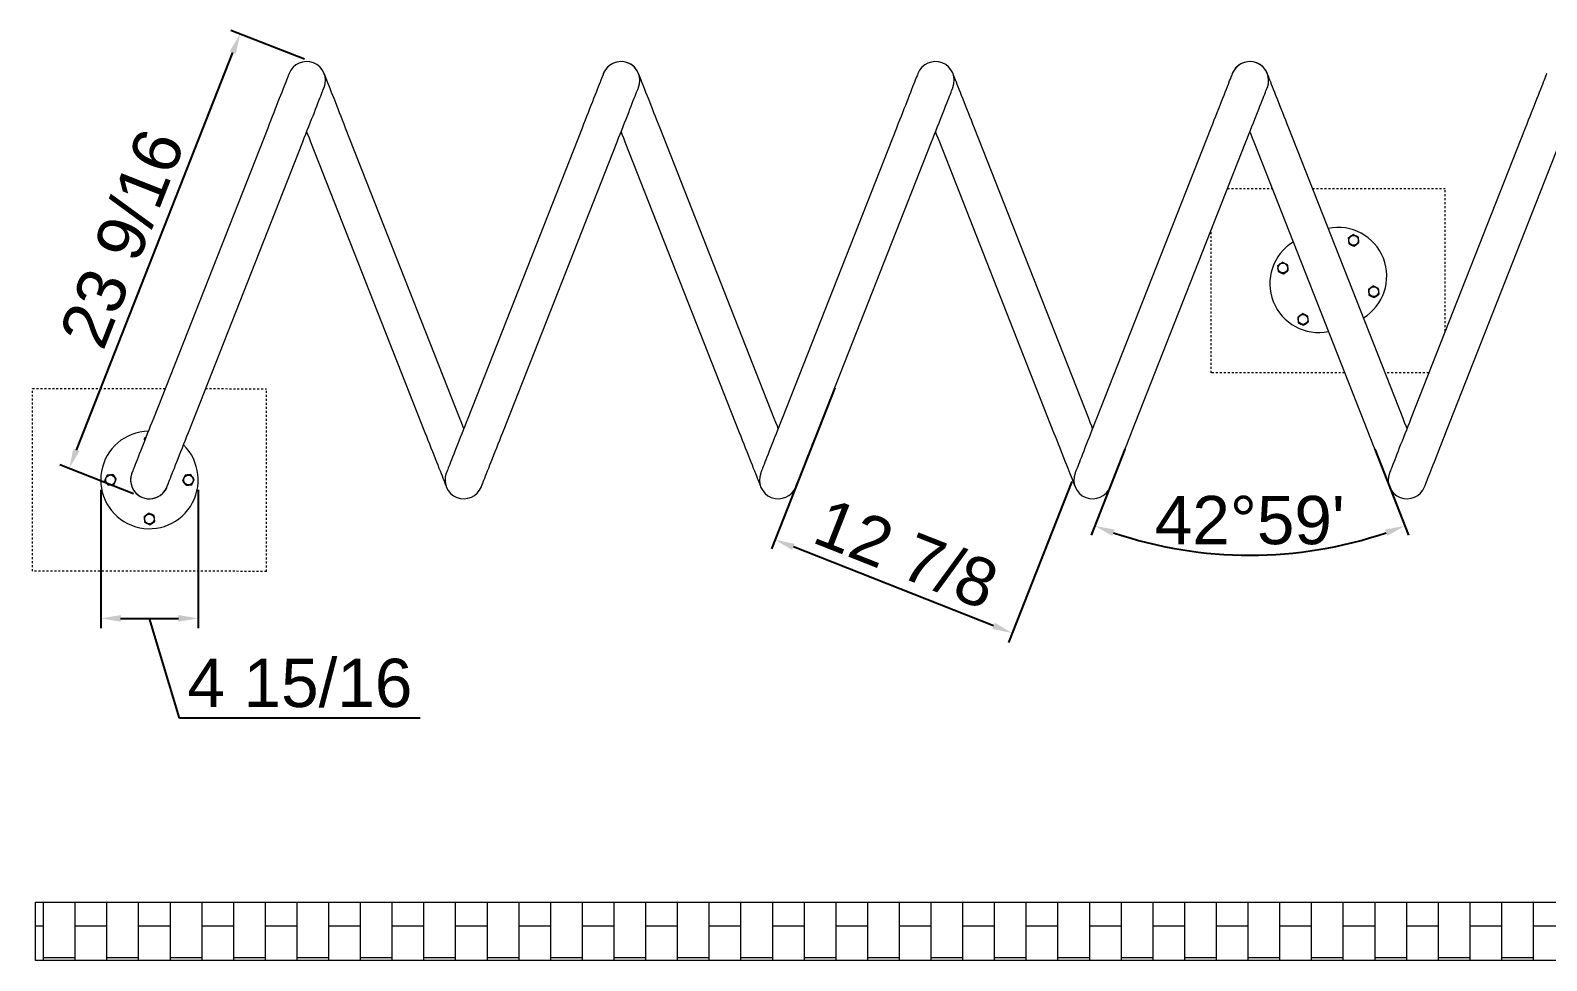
# Model space of a CAD drawing. Header units: inches. Extents: x -9 to 272, y 1 to 196.
# Drawn here: x 4.5 to 81.1, y 60.6 to 107.5 of the extents above; entities that cross this region are included whole.
import ezdxf

# ---------------------------------------------------------------- set-up
doc = ezdxf.new("R2010")
doc.units = ezdxf.units.IN
doc.linetypes.add('HIDDEN', pattern=[1.905, 1.27, -0.635])
for name, color, linetype, lineweight in [('ZANO_R', 7, 'Continuous', 0), ('ZANO_R_przerywana', 250, 'HIDDEN', 0), ('ZANO_W', 1, 'Continuous', 0)]:
    doc.layers.add(name, color=color, linetype=linetype, lineweight=lineweight)
doc.styles.get("Standard").update_dxf_attribs({"font": 'arial.ttf'})
doc.dimstyles.new('amerykanie', dxfattribs={"dimtxt": 50, "dimasz": 50, "dimexe": 0.5, "dimexo": 0.5, "dimgap": 1, "dimtad": 1, "dimdec": 0, "dimzin": 0, "dimlunit": 5, "dimtxsty": 'Standard', "dimcen": 0.09, "dimclrd": 1, "dimclre": 1, "dimclrt": 1, "dimazin": 0, "dimtfac": 1, "dimtdec": 0, "dimtmove": 0, "dimatfit": 3, "dimfxl": 1, "dimtzin": 0, "dimarcsym": 1})

# ---------------------------------------------------------------- blocks, each defined once
blk = doc.blocks.new('*D391')
at = {"layer": 'ZANO_W', "color": 1, "lineweight": -2}
for p, q in [((18.35, 106.083), (14.644, 107.542)), ((6.844, 86.37), (14.742, 106.428)), ((9.719, 84.163), (6.012, 85.623))]:
    blk.add_line(p, q, dxfattribs=at)
at = {"layer": 'ZANO_W', "color": 1}
for points in [[(14.898, 106.367), (14.587, 106.489), (15.109, 107.359)], [(6.689, 86.431), (6.999, 86.309), (6.478, 85.44)]]:
    blk.add_solid(points, dxfattribs=at)
at = {"layer": 'ZANO_W', "color": 1, "insert": (9.155, 97.044), "char_height": 2.4375, "attachment_point": 5, "rotation": 68.50706}
blk.add_mtext('23 9/16', dxfattribs=at)
blk = doc.blocks.new('*D394')
at = {"layer": 'ZANO_W', "color": 1, "lineweight": -2}
for p, q in [((45.12, 89.506), (41.922, 81.385)), ((57.089, 84.793), (53.891, 76.672)), ((53.144, 77.504), (43.036, 81.484))]:
    blk.add_line(p, q, dxfattribs=at)
at = {"layer": 'ZANO_W', "color": 1}
for points in [[(43.097, 81.639), (42.975, 81.329), (42.105, 81.851)], [(53.083, 77.349), (53.205, 77.659), (54.074, 77.138)]]:
    blk.add_solid(points, dxfattribs=at)
at = {"layer": 'ZANO_W', "color": 1, "insert": (48.735, 81.132), "char_height": 2.4375, "attachment_point": 5, "rotation": 338.50706}
blk.add_mtext('12 7/8', dxfattribs=at)
blk = doc.blocks.new('*D395')
at = {"layer": 'ZANO_W', "color": 1, "lineweight": -2}
for p, q in [((59.768, 86.408), (58.065, 82.082)), ((72.378, 86.408), (74.081, 82.082))]:
    blk.add_line(p, q, dxfattribs=at)
blk.add_arc((66.073, 102.419), 21.357, 251.18963, 288.80918, dxfattribs=at)
at = {"layer": 'ZANO_W', "color": 1}
for points in [[(59.244, 82.359), (59.129, 82.046), (58.248, 82.547)], [(73.017, 82.046), (72.902, 82.359), (73.898, 82.547)]]:
    blk.add_solid(points, dxfattribs=at)
at = {"layer": 'ZANO_W', "color": 1, "insert": (66.073, 82.823), "char_height": 2.4375, "attachment_point": 5, "rotation": 359.9994}
blk.add_mtext("42%%d59'", dxfattribs=at)
blk = doc.blocks.new('*D403')
at = {"layer": 'ZANO_W', "color": 1, "lineweight": -2}
for p, q in [((8.072, 84.365), (8.072, 77.38)), ((12.993, 84.365), (12.993, 77.38)), ((9.072, 77.88), (11.993, 77.88)), ((12.042, 72.849), (10.533, 77.88)), ((24.204, 72.849), (12.042, 72.849))]:
    blk.add_line(p, q, dxfattribs=at)
at = {"layer": 'ZANO_W', "color": 1}
for points in [[(9.072, 78.047), (9.072, 77.713), (8.072, 77.88)], [(11.993, 77.713), (11.993, 78.047), (12.993, 77.88)]]:
    blk.add_solid(points, dxfattribs=at)
at = {"layer": 'ZANO_W', "color": 1, "insert": (18.123, 74.609), "char_height": 2.4375, "attachment_point": 5}
blk.add_mtext('4 15/16', dxfattribs=at)

msp = doc.modelspace()

# ---------------------------------------------------------------- hatches: boundary and pattern name
at = {"layer": 'ZANO_R', "ltscale": 10, "transparency": 33554559}
h = msp.add_hatch(dxfattribs=at)
h.set_pattern_fill('AR-B816', scale=0.007875, angle=90)
h.set_pattern_definition([(90, (19.5861, -384.0883), (-1.6001523, -3e-16), []), (180, (19.5861, -384.0883), (-1.6001523, -1.6001523), [1.600152, -1.600152])])
h.paths.add_polyline_path([(4.78318, 60.61521), (136.92368, 60.61521), (136.92368, 63.56824), (4.78318, 63.56824)])

# ---------------------------------------------------------------- linework, layer by layer
at = {"layer": 'ZANO_R'}
for p, q in [((16.50025, 102.61528), (10.72981, 87.96088)), ((26.20412, 87.96088), (20.43368, 102.61528)), ((32.36895, 102.61528), (26.59851, 87.96088)), ((42.07282, 87.96088), (36.30238, 102.61528)), ((48.23765, 102.61528), (42.46721, 87.96088)), ((57.94152, 87.96088), (52.17108, 102.61528)), ((64.10635, 102.61528), (58.33591, 87.96088)), ((73.81022, 87.96088), (68.03978, 102.61528)), ((79.97505, 102.61528), (74.20461, 87.96088)), ((12.49933, 87.2641), (18.26977, 101.9185)), ((18.66416, 101.9185), (24.4346, 87.2641)), ((28.36803, 87.2641), (34.13847, 101.9185)), ((34.53286, 101.9185), (40.3033, 87.2641)), ((44.23673, 87.2641), (50.00717, 101.9185)), ((50.40157, 101.9185), (56.172, 87.2641)), ((60.10543, 87.2641), (65.87587, 101.9185)), ((66.27027, 101.9185), (72.0407, 87.2641)), ((75.97414, 87.2641), (81.74457, 101.9185)), ((71.06863, 96.77494), (71.20293, 96.71331)), ((71.57826, 96.82266), (71.56449, 96.96977)), ((67.50015, 95.37726), (67.63445, 95.31563)), ((68.00979, 95.42498), (67.99601, 95.5721)), ((72.08871, 94.18438), (72.223, 94.12275)), ((72.59834, 94.2321), (72.58457, 94.37922)), ((68.52023, 92.78671), (68.65453, 92.72508)), ((69.02987, 92.83443), (69.01609, 92.98155)), ((10.26607, 86.95674), (10.27984, 86.80963)), ((8.39294, 85.10787), (8.33131, 84.97358)), ((12.62457, 85.13134), (12.47745, 85.11756)), ((8.35517, 84.71876), (8.44066, 84.59824)), ((8.44066, 84.59824), (8.58778, 84.61202)), ((12.52517, 84.60793), (12.67229, 84.6217)), ((12.67229, 84.6217), (12.73392, 84.756)), ((10.28953, 82.72511), (10.42382, 82.66348)), ((10.79916, 82.77283), (10.78538, 82.91995)), ((4.78318, 63.56824), (8.26235, 63.56824)), ((4.78318, 60.61521), (4.78318, 63.56824)), ((4.78318, 63.56824), (136.92368, 63.56824)), ((136.92368, 60.61521), (4.78318, 60.61521)), ((136.92368, 60.61521), (7.79285, 60.61521))]:
    msp.add_line(p, q, dxfattribs=at)
at = {"layer": 'ZANO_R', "flags": 128}
for points in [[(17.5822, 105.36298), (17.57945, 105.35598), (17.57119, 105.33501), (17.55748, 105.30019), (17.53838, 105.25168), (17.51399, 105.18974), (17.48443, 105.11468), (17.44986, 105.02688), (17.41045, 104.92679), (17.3664, 104.81493), (17.31794, 104.69185), (17.26531, 104.5582), (17.20878, 104.41464), (17.14864, 104.26191), (17.0852, 104.1008), (17.01877, 103.93211), (16.94971, 103.75672), (16.87835, 103.5755), (16.80507, 103.38939), (16.73023, 103.19935), (16.65423, 103.00632), (16.57743, 102.8113), (16.50025, 102.61528)], [(20.43368, 102.61528), (20.35649, 102.8113), (20.2797, 103.00632), (20.20369, 103.19935), (20.12886, 103.38939), (20.05558, 103.5755), (19.98422, 103.75672), (19.91515, 103.93211), (19.84873, 104.1008), (19.78529, 104.26191), (19.72515, 104.41464), (19.66862, 104.5582), (19.61599, 104.69185), (19.56753, 104.81493), (19.52348, 104.92679), (19.48407, 105.02688), (19.4495, 105.11468), (19.41994, 105.18974), (19.39555, 105.25168), (19.37645, 105.30019), (19.36274, 105.33501), (19.35448, 105.35598), (19.35172, 105.36298)], [(33.45091, 105.36298), (33.44815, 105.35598), (33.43989, 105.33501), (33.42618, 105.30019), (33.40708, 105.25168), (33.38269, 105.18974), (33.35313, 105.11468), (33.31856, 105.02688), (33.27915, 104.92679), (33.2351, 104.81493), (33.18664, 104.69185), (33.13401, 104.5582), (33.07748, 104.41464), (33.01734, 104.26191), (32.9539, 104.1008), (32.88748, 103.93211), (32.81841, 103.75672), (32.74705, 103.5755), (32.67377, 103.38939), (32.59894, 103.19935), (32.52293, 103.00632), (32.44614, 102.8113), (32.36895, 102.61528)], [(33.45091, 105.36298), (33.45797, 105.38041), (33.50846, 105.48354)], [(36.30238, 102.61528), (36.2252, 102.8113), (36.1484, 103.00632), (36.07239, 103.19935), (35.99756, 103.38939), (35.92428, 103.5755), (35.85292, 103.75672), (35.78386, 103.93211), (35.71743, 104.1008), (35.65399, 104.26191), (35.59385, 104.41464), (35.53732, 104.5582), (35.48469, 104.69185), (35.43623, 104.81493), (35.39218, 104.92679), (35.35277, 105.02688), (35.3182, 105.11468), (35.28864, 105.18974), (35.26425, 105.25168), (35.24515, 105.30019), (35.23144, 105.33501), (35.22318, 105.35598), (35.22042, 105.36298)], [(49.31961, 105.36298), (49.31685, 105.35598), (49.30859, 105.33501), (49.29488, 105.30019), (49.27578, 105.25168), (49.25139, 105.18974), (49.22183, 105.11468), (49.18726, 105.02688), (49.14785, 104.92679), (49.1038, 104.81493), (49.05534, 104.69185), (49.00271, 104.5582), (48.94618, 104.41464), (48.88604, 104.26191), (48.8226, 104.1008), (48.75617, 103.93211), (48.68711, 103.75672), (48.61576, 103.5755), (48.54247, 103.38939), (48.46764, 103.19935), (48.39163, 103.00632), (48.31484, 102.8113), (48.23765, 102.61528)], [(52.17108, 102.61528), (52.0939, 102.8113), (52.0171, 103.00632), (51.94109, 103.19935), (51.86626, 103.38939), (51.79298, 103.5755), (51.72162, 103.75672), (51.65256, 103.93211), (51.58613, 104.1008), (51.52269, 104.26191), (51.46255, 104.41464), (51.40602, 104.5582), (51.3534, 104.69185), (51.30493, 104.81493), (51.26088, 104.92679), (51.22147, 105.02688), (51.1869, 105.11468), (51.15734, 105.18974), (51.13295, 105.25168), (51.11385, 105.30019), (51.10014, 105.33501), (51.09188, 105.35598), (51.08912, 105.36298)], [(65.18831, 105.36298), (65.18555, 105.35598), (65.1773, 105.33501), (65.16358, 105.30019), (65.14448, 105.25168), (65.12009, 105.18974), (65.09053, 105.11468), (65.05596, 105.02688), (65.01655, 104.92679), (64.9725, 104.81493), (64.92404, 104.69185), (64.87141, 104.5582), (64.81488, 104.41464), (64.75475, 104.26191), (64.6913, 104.1008), (64.62488, 103.93211), (64.55581, 103.75672), (64.48446, 103.5755), (64.41117, 103.38939), (64.33634, 103.19935), (64.26033, 103.00632), (64.18354, 102.8113), (64.10635, 102.61528)], [(65.18831, 105.36298), (65.19537, 105.38041), (65.24587, 105.48354)], [(68.03978, 102.61528), (67.9626, 102.8113), (67.8858, 103.00632), (67.8098, 103.19935), (67.73496, 103.38939), (67.66168, 103.5755), (67.59032, 103.75672), (67.52126, 103.93211), (67.45483, 104.1008), (67.39139, 104.26191), (67.33125, 104.41464), (67.27473, 104.5582), (67.2221, 104.69185), (67.17363, 104.81493), (67.12958, 104.92679), (67.09017, 105.02688), (67.0556, 105.11468), (67.02604, 105.18974), (67.00165, 105.25168), (66.98255, 105.30019), (66.96884, 105.33501), (66.96058, 105.35598), (66.95783, 105.36298)], [(81.05701, 105.36298), (81.05425, 105.35598), (81.046, 105.33501), (81.03228, 105.30019), (81.01318, 105.25168), (80.98879, 105.18974), (80.95924, 105.11468), (80.92466, 105.02688), (80.88525, 104.92679), (80.8412, 104.81493), (80.79274, 104.69185), (80.74011, 104.5582), (80.68358, 104.41464), (80.62345, 104.26191), (80.56, 104.1008), (80.49358, 103.93211), (80.42451, 103.75672), (80.35316, 103.5755), (80.27987, 103.38939), (80.20504, 103.19935), (80.12903, 103.00632), (80.05224, 102.8113), (79.97505, 102.61528)], [(18.26977, 101.9185), (18.34695, 102.11452), (18.42374, 102.30954), (18.49975, 102.50256), (18.57459, 102.69262), (18.64787, 102.87872), (18.71923, 103.05994), (18.78829, 103.23533), (18.85472, 103.40402), (18.91816, 103.56513), (18.9783, 103.71786), (19.03482, 103.86142), (19.08745, 103.99507), (19.13592, 104.11815), (19.17997, 104.23001), (19.21938, 104.3301), (19.25395, 104.41789), (19.28351, 104.49295), (19.3079, 104.5549), (19.327, 104.60341), (19.34071, 104.63823), (19.34897, 104.6592), (19.35172, 104.6662)], [(34.13847, 101.9185), (34.21565, 102.11452), (34.29245, 102.30954), (34.36845, 102.50256), (34.44329, 102.69262), (34.51657, 102.87872), (34.58793, 103.05994), (34.65699, 103.23533), (34.72342, 103.40402), (34.78686, 103.56513), (34.847, 103.71786), (34.90353, 103.86142), (34.95616, 103.99507), (35.00462, 104.11815), (35.04867, 104.23001), (35.08808, 104.3301), (35.12265, 104.41789), (35.15221, 104.49295), (35.1766, 104.5549), (35.1957, 104.60341), (35.20941, 104.63823), (35.21767, 104.6592), (35.22042, 104.6662)], [(50.00717, 101.9185), (50.08435, 102.11452), (50.16115, 102.30954), (50.23715, 102.50256), (50.31199, 102.69262), (50.38527, 102.87872), (50.45663, 103.05994), (50.5257, 103.23533), (50.59212, 103.40402), (50.65556, 103.56513), (50.7157, 103.71786), (50.77223, 103.86142), (50.82486, 103.99507), (50.87332, 104.11815), (50.91737, 104.23001), (50.95678, 104.3301), (50.99135, 104.41789), (51.02091, 104.49295), (51.0453, 104.5549), (51.0644, 104.60341), (51.07811, 104.63823), (51.08637, 104.6592), (51.08912, 104.6662)], [(65.87587, 101.9185), (65.95305, 102.11452), (66.02985, 102.30954), (66.10586, 102.50256), (66.18069, 102.69262), (66.25397, 102.87872), (66.32533, 103.05994), (66.3944, 103.23533), (66.46082, 103.40402), (66.52426, 103.56513), (66.5844, 103.71786), (66.64093, 103.86142), (66.69356, 103.99507), (66.74202, 104.11815), (66.78607, 104.23001), (66.82548, 104.3301), (66.86005, 104.41789), (66.88961, 104.49295), (66.914, 104.5549), (66.9331, 104.60341), (66.94681, 104.63823), (66.95507, 104.6592), (66.95783, 104.6662)], [(18.46696, 102.41929), (18.51018, 102.30954), (18.58698, 102.11452), (18.66416, 101.9185)], [(34.33566, 102.41929), (34.37888, 102.30954), (34.45568, 102.11452), (34.53286, 101.9185)], [(50.20437, 102.41929), (50.24759, 102.30954), (50.32438, 102.11452), (50.40157, 101.9185)], [(66.07307, 102.41929), (66.11629, 102.30954), (66.19308, 102.11452), (66.27027, 101.9185)], [(71.1616, 97.15466), (71.25386, 97.2201), (71.28212, 97.24015)], [(71.41642, 97.17852), (71.40687, 97.1829), (71.3444, 97.21157), (71.28212, 97.24015)], [(71.04108, 97.06917), (71.13058, 97.13266), (71.1616, 97.15466)], [(71.04108, 97.06917), (71.04783, 96.99709), (71.05485, 96.92205)], [(71.05485, 96.92205), (71.05584, 96.91159), (71.06863, 96.77494)], [(71.20293, 96.71331), (71.21248, 96.70893), (71.27495, 96.68026), (71.33723, 96.65168)], [(71.33723, 96.65168), (71.42672, 96.71516), (71.45775, 96.73717)], [(71.55071, 97.11689), (71.51809, 97.13186), (71.48492, 97.14709), (71.45089, 97.1627), (71.41642, 97.17852)], [(71.45775, 96.73717), (71.55, 96.80261), (71.57826, 96.82266)], [(71.56449, 96.96977), (71.56351, 96.98023), (71.5603, 97.01448), (71.5571, 97.04867), (71.55389, 97.08295), (71.55071, 97.11689)], [(67.47261, 95.6715), (67.5621, 95.73498), (67.59312, 95.75699)], [(67.59312, 95.75699), (67.68538, 95.82243), (67.71364, 95.84248)], [(67.84794, 95.78085), (67.83839, 95.78523), (67.77592, 95.8139), (67.71364, 95.84248)], [(67.98224, 95.71922), (67.94962, 95.73419), (67.91644, 95.74941), (67.88242, 95.76503), (67.84794, 95.78085)], [(67.99601, 95.5721), (67.99503, 95.58256), (67.99183, 95.61681), (67.98863, 95.651), (67.98542, 95.68527), (67.98224, 95.71922)], [(67.47261, 95.6715), (67.47935, 95.59942), (67.48638, 95.52438)], [(67.48638, 95.52438), (67.48736, 95.51392), (67.50015, 95.37726)], [(67.63445, 95.31563), (67.644, 95.31125), (67.70647, 95.28258), (67.76875, 95.25401)], [(67.76875, 95.25401), (67.85824, 95.31749), (67.88927, 95.3395)], [(67.88927, 95.3395), (67.98152, 95.40493), (68.00979, 95.42498)], [(72.06116, 94.47862), (72.15066, 94.5421), (72.18168, 94.56411)], [(72.06116, 94.47862), (72.06791, 94.40654), (72.07494, 94.3315)], [(72.07494, 94.3315), (72.07592, 94.32104), (72.08871, 94.18438)], [(72.18168, 94.56411), (72.27393, 94.62954), (72.3022, 94.64959)], [(72.4365, 94.58797), (72.42695, 94.59235), (72.36447, 94.62102), (72.3022, 94.64959)], [(72.3573, 94.06112), (72.4468, 94.12461), (72.47782, 94.14661)], [(72.57079, 94.52634), (72.53818, 94.54131), (72.505, 94.55653), (72.47097, 94.57214), (72.4365, 94.58797)], [(72.47782, 94.14661), (72.57007, 94.21205), (72.59834, 94.2321)], [(72.58457, 94.37922), (72.58359, 94.38968), (72.58038, 94.42393), (72.57718, 94.45812), (72.57397, 94.49239), (72.57079, 94.52634)], [(72.223, 94.12275), (72.23256, 94.11837), (72.29503, 94.0897), (72.3573, 94.06112)], [(68.49268, 93.08094), (68.58218, 93.14443), (68.6132, 93.16643)], [(68.49268, 93.08094), (68.49943, 93.00887), (68.50646, 92.93383)], [(68.50646, 92.93383), (68.50744, 92.92337), (68.52023, 92.78671)], [(68.6132, 93.16643), (68.70545, 93.23187), (68.73372, 93.25192)], [(68.65453, 92.72508), (68.66408, 92.7207), (68.72655, 92.69203), (68.78882, 92.66345)], [(68.86802, 93.19029), (68.85847, 93.19467), (68.796, 93.22334), (68.73372, 93.25192)], [(68.78882, 92.66345), (68.87832, 92.72693), (68.90935, 92.74894)], [(69.00231, 93.12866), (68.9697, 93.14363), (68.93652, 93.15886), (68.90249, 93.17447), (68.86802, 93.19029)], [(68.90935, 92.74894), (69.0016, 92.81438), (69.02987, 92.83443)], [(69.01609, 92.98155), (69.01511, 92.99201), (69.0119, 93.02625), (69.0087, 93.06044), (69.00549, 93.09472), (69.00231, 93.12866)], [(10.72981, 87.96088), (10.65262, 87.76486), (10.57583, 87.56984), (10.49982, 87.37681), (10.42499, 87.18676), (10.35171, 87.00066), (10.28035, 86.81944), (10.21128, 86.64405), (10.14486, 86.47536), (10.08142, 86.31424), (10.02128, 86.16152), (9.96475, 86.01796), (9.91212, 85.88431), (9.86366, 85.76123), (9.81961, 85.64937), (9.7802, 85.54928), (9.74563, 85.46148), (9.71607, 85.38642), (9.69168, 85.32448), (9.67258, 85.27597), (9.65887, 85.24115), (9.65061, 85.22018), (9.64785, 85.21318)], [(11.41737, 84.5164), (11.42013, 84.5234), (11.42839, 84.54437), (11.4421, 84.57919), (11.4612, 84.6277), (11.48559, 84.68964), (11.51515, 84.7647), (11.54972, 84.8525), (11.58913, 84.95259), (11.63318, 85.06445), (11.68164, 85.18753), (11.73427, 85.32118), (11.7908, 85.46474), (11.85094, 85.61746), (11.91438, 85.77858), (11.9808, 85.94727), (12.04987, 86.12266), (12.12122, 86.30388), (12.19451, 86.48998), (12.26934, 86.68003), (12.34535, 86.87306), (12.42214, 87.06808), (12.49933, 87.2641)], [(24.4346, 87.2641), (24.51178, 87.06808), (24.58858, 86.87306), (24.66458, 86.68003), (24.73942, 86.48998), (24.8127, 86.30388), (24.88406, 86.12266), (24.95313, 85.94727), (25.01955, 85.77858), (25.08299, 85.61746), (25.14313, 85.46474), (25.19966, 85.32118), (25.25229, 85.18753), (25.30075, 85.06445), (25.3448, 84.95259), (25.38421, 84.8525), (25.41878, 84.7647), (25.44834, 84.68964), (25.47273, 84.6277), (25.49183, 84.57919), (25.50554, 84.54437), (25.5138, 84.5234), (25.51655, 84.5164)], [(26.59851, 87.96088), (26.52133, 87.76486), (26.44453, 87.56984), (26.36853, 87.37681), (26.29369, 87.18676), (26.22041, 87.00066), (26.14905, 86.81944), (26.07999, 86.64405), (26.01356, 86.47536), (25.95012, 86.31424), (25.88998, 86.16152), (25.83345, 86.01796), (25.78082, 85.88431), (25.73236, 85.76123), (25.68831, 85.64937), (25.6489, 85.54928), (25.61433, 85.46148), (25.58477, 85.38642), (25.56038, 85.32448), (25.54128, 85.27597), (25.52757, 85.24115), (25.51931, 85.22018), (25.51655, 85.21318)], [(26.40131, 87.46008), (26.3581, 87.56984), (26.2813, 87.76486), (26.20412, 87.96088)], [(27.28607, 84.5164), (27.28883, 84.5234), (27.29709, 84.54437), (27.3108, 84.57919), (27.3299, 84.6277), (27.35429, 84.68964), (27.38385, 84.7647), (27.41842, 84.8525), (27.45783, 84.95259), (27.50188, 85.06445), (27.55034, 85.18753), (27.60297, 85.32118), (27.6595, 85.46474), (27.71964, 85.61746), (27.78308, 85.77858), (27.84951, 85.94727), (27.91857, 86.12266), (27.98993, 86.30388), (28.06321, 86.48998), (28.13804, 86.68003), (28.21405, 86.87306), (28.29085, 87.06808), (28.36803, 87.2641)], [(40.3033, 87.2641), (40.38049, 87.06808), (40.45728, 86.87306), (40.53329, 86.68003), (40.60812, 86.48998), (40.6814, 86.30388), (40.75276, 86.12266), (40.82183, 85.94727), (40.88825, 85.77858), (40.95169, 85.61746), (41.01183, 85.46474), (41.06836, 85.32118), (41.12099, 85.18753), (41.16945, 85.06445), (41.2135, 84.95259), (41.25291, 84.8525), (41.28748, 84.7647), (41.31704, 84.68964), (41.34143, 84.6277), (41.36053, 84.57919), (41.37424, 84.54437), (41.3825, 84.5234), (41.38526, 84.5164)], [(42.46721, 87.96088), (42.39003, 87.76486), (42.31323, 87.56984), (42.23723, 87.37681), (42.16239, 87.18676), (42.08911, 87.00066), (42.01775, 86.81944), (41.94869, 86.64405), (41.88226, 86.47536), (41.81882, 86.31424), (41.75868, 86.16152), (41.70215, 86.01796), (41.64953, 85.88431), (41.60106, 85.76123), (41.55701, 85.64937), (41.5176, 85.54928), (41.48303, 85.46148), (41.45347, 85.38642), (41.42908, 85.32448), (41.40998, 85.27597), (41.39627, 85.24115), (41.38801, 85.22018), (41.38526, 85.21318)], [(42.27001, 87.46008), (42.2268, 87.56984), (42.15, 87.76486), (42.07282, 87.96088)], [(43.15478, 84.5164), (43.15753, 84.5234), (43.16579, 84.54437), (43.1795, 84.57919), (43.1986, 84.6277), (43.22299, 84.68964), (43.25255, 84.7647), (43.28712, 84.8525), (43.32653, 84.95259), (43.37058, 85.06445), (43.41904, 85.18753), (43.47167, 85.32118), (43.5282, 85.46474), (43.58834, 85.61746), (43.65178, 85.77858), (43.71821, 85.94727), (43.78727, 86.12266), (43.85863, 86.30388), (43.93191, 86.48998), (44.00675, 86.68003), (44.08275, 86.87306), (44.15955, 87.06808), (44.23673, 87.2641)], [(56.172, 87.2641), (56.24919, 87.06808), (56.32598, 86.87306), (56.40199, 86.68003), (56.47682, 86.48998), (56.5501, 86.30388), (56.62146, 86.12266), (56.69053, 85.94727), (56.75695, 85.77858), (56.82039, 85.61746), (56.88053, 85.46474), (56.93706, 85.32118), (56.98969, 85.18753), (57.03815, 85.06445), (57.0822, 84.95259), (57.12161, 84.8525), (57.15618, 84.7647), (57.18574, 84.68964), (57.21013, 84.6277), (57.22923, 84.57919), (57.24294, 84.54437), (57.2512, 84.5234), (57.25396, 84.5164)], [(58.33591, 87.96088), (58.25873, 87.76486), (58.18193, 87.56984), (58.10593, 87.37681), (58.03109, 87.18676), (57.95781, 87.00066), (57.88645, 86.81944), (57.81739, 86.64405), (57.75096, 86.47536), (57.68752, 86.31424), (57.62738, 86.16152), (57.57086, 86.01796), (57.51823, 85.88431), (57.46976, 85.76123), (57.42571, 85.64937), (57.3863, 85.54928), (57.35173, 85.46148), (57.32217, 85.38642), (57.29778, 85.32448), (57.27869, 85.27597), (57.26497, 85.24115), (57.25671, 85.22018), (57.25396, 85.21318)], [(58.13871, 87.46008), (58.0955, 87.56984), (58.01871, 87.76486), (57.94152, 87.96088)], [(59.02348, 84.5164), (59.02623, 84.5234), (59.03449, 84.54437), (59.0482, 84.57919), (59.0673, 84.6277), (59.09169, 84.68964), (59.12125, 84.7647), (59.15582, 84.8525), (59.19523, 84.95259), (59.23928, 85.06445), (59.28774, 85.18753), (59.34037, 85.32118), (59.3969, 85.46474), (59.45704, 85.61746), (59.52048, 85.77858), (59.58691, 85.94727), (59.65597, 86.12266), (59.72733, 86.30388), (59.80061, 86.48998), (59.87545, 86.68003), (59.95145, 86.87306), (60.02825, 87.06808), (60.10543, 87.2641)], [(72.0407, 87.2641), (72.11789, 87.06808), (72.19468, 86.87306), (72.27069, 86.68003), (72.34553, 86.48998), (72.4188, 86.30388), (72.49016, 86.12266), (72.55923, 85.94727), (72.62565, 85.77858), (72.68909, 85.61746), (72.74923, 85.46474), (72.80576, 85.32118), (72.85839, 85.18753), (72.90685, 85.06445), (72.9509, 84.95259), (72.99031, 84.8525), (73.02488, 84.7647), (73.05444, 84.68964), (73.07883, 84.6277), (73.09793, 84.57919), (73.11165, 84.54437), (73.1199, 84.5234), (73.12266, 84.5164)], [(74.20461, 87.96088), (74.12743, 87.76486), (74.05064, 87.56984), (73.97463, 87.37681), (73.89979, 87.18676), (73.82651, 87.00066), (73.75515, 86.81944), (73.68609, 86.64405), (73.61967, 86.47536), (73.55622, 86.31424), (73.49608, 86.16152), (73.43956, 86.01796), (73.38693, 85.88431), (73.33846, 85.76123), (73.29442, 85.64937), (73.255, 85.54928), (73.22043, 85.46148), (73.19088, 85.38642), (73.16648, 85.32448), (73.14739, 85.27597), (73.13367, 85.24115), (73.12541, 85.22018), (73.12266, 85.21318)], [(74.00742, 87.46008), (73.9642, 87.56984), (73.88741, 87.76486), (73.81022, 87.96088)], [(74.89218, 84.5164), (74.89493, 84.5234), (74.90319, 84.54437), (74.9169, 84.57919), (74.936, 84.6277), (74.9604, 84.68964), (74.98995, 84.7647), (75.02452, 84.8525), (75.06393, 84.95259), (75.10799, 85.06445), (75.15644, 85.18753), (75.20907, 85.32118), (75.2656, 85.46474), (75.32574, 85.61746), (75.38918, 85.77858), (75.45561, 85.94727), (75.52467, 86.12266), (75.59603, 86.30388), (75.66931, 86.48998), (75.74415, 86.68003), (75.82016, 86.87306), (75.89695, 87.06808), (75.97414, 87.2641)], [(10.3609, 87.02402), (10.29433, 86.97679), (10.26607, 86.95674)], [(8.33131, 84.97358), (8.32693, 84.96403), (8.29826, 84.90156), (8.26968, 84.83928)], [(8.54006, 85.12165), (8.5296, 85.12067), (8.39294, 85.10787)], [(8.68717, 85.13543), (8.6151, 85.12868), (8.54006, 85.12165)], [(8.68717, 85.13543), (8.75066, 85.04593), (8.77266, 85.01491)], [(8.77266, 85.01491), (8.8381, 84.92265), (8.85815, 84.89439)], [(12.2687, 84.96949), (12.26432, 84.95994), (12.23565, 84.89747), (12.20707, 84.83519)], [(12.33033, 85.10378), (12.31536, 85.07117), (12.30014, 85.03799), (12.28452, 85.00396), (12.2687, 84.96949)], [(12.47745, 85.11756), (12.46699, 85.11658), (12.43274, 85.11337), (12.39855, 85.11017), (12.36428, 85.10696), (12.33033, 85.10378)], [(12.71006, 85.01082), (12.64462, 85.10307), (12.62457, 85.13134)], [(12.79555, 84.8903), (12.73206, 84.97979), (12.71006, 85.01082)], [(8.26968, 84.83928), (8.33316, 84.74978), (8.35517, 84.71876)], [(8.58778, 84.61202), (8.59824, 84.613), (8.63248, 84.6162), (8.66667, 84.61941), (8.70095, 84.62262), (8.73489, 84.62579)], [(8.73489, 84.62579), (8.74986, 84.65841), (8.76509, 84.69159), (8.7807, 84.72561), (8.79652, 84.76009)], [(8.79652, 84.76009), (8.80091, 84.76964), (8.82957, 84.83211), (8.85815, 84.89439)], [(12.29256, 84.71467), (12.22712, 84.80693), (12.20707, 84.83519)], [(12.37805, 84.59415), (12.31457, 84.68365), (12.29256, 84.71467)], [(12.37805, 84.59415), (12.45013, 84.6009), (12.52517, 84.60793)], [(12.73392, 84.756), (12.7383, 84.76555), (12.76697, 84.82802), (12.79555, 84.8903)], [(10.26198, 83.01935), (10.35147, 83.08283), (10.3825, 83.10484)], [(10.26198, 83.01935), (10.26873, 82.94727), (10.27575, 82.87223)], [(10.27575, 82.87223), (10.27673, 82.86177), (10.28953, 82.72511)], [(10.3825, 83.10484), (10.47475, 83.17028), (10.50302, 83.19033)], [(10.42382, 82.66348), (10.43337, 82.6591), (10.49584, 82.63043), (10.55812, 82.60186)], [(10.63731, 83.1287), (10.62776, 83.13308), (10.56529, 83.16175), (10.50302, 83.19033)], [(10.55812, 82.60186), (10.64762, 82.66534), (10.67864, 82.68735)], [(10.77161, 83.06707), (10.73899, 83.08204), (10.70581, 83.09726), (10.67179, 83.11288), (10.63731, 83.1287)], [(10.67864, 82.68735), (10.77089, 82.75278), (10.79916, 82.77283)], [(10.78538, 82.91995), (10.7844, 82.93041), (10.7812, 82.96466), (10.778, 82.99885), (10.77479, 83.03313), (10.77161, 83.06707)]]:
    msp.add_lwpolyline(points, dxfattribs=at)
at = {"layer": 'ZANO_R'}
for centre in [(71.30967, 96.94591), (67.7412, 95.54824), (72.32975, 94.35536), (68.76127, 92.95769), (8.56392, 84.86683), (12.50131, 84.86274), (10.53057, 82.89609)]:
    msp.add_circle(centre, 0.24609, dxfattribs=at)
for centre, radius, start, end in [((18.46696, 105.01459), 0.95088, 68.507057, 158.507057), ((18.46696, 105.01459), 0.95088, 338.507057, 68.507057), ((34.33566, 105.01459), 0.95088, 338.507057, 158.507057), ((34.33566, 105.01459), 0.95088, 339.0609507, 150.4506013), ((50.20437, 105.01459), 0.95088, 68.507057, 158.507057), ((50.20437, 105.01459), 0.95088, 338.507057, 68.507057), ((66.07307, 105.01459), 0.95088, 338.507057, 158.507057), ((66.07307, 105.01459), 0.95088, 339.0609507, 150.4506013), ((70.52443, 95.1406), 2.46087, 301.4792966, 101.5065895), ((69.54651, 94.763), 2.46087, 121.4792966, 281.5065895), ((71.30967, 96.94591), 0.25593, 125.3494373, 185.3494373), ((71.30967, 96.94591), 0.25593, 185.3494373, 245.3494373), ((71.30967, 96.94591), 0.25593, 65.3494373, 125.3494373), ((71.30967, 96.94591), 0.25593, 245.3494373, 305.3494373), ((71.30967, 96.94591), 0.25593, 5.3494373, 65.3494373), ((71.30967, 96.94591), 0.25593, 305.3494373, 5.3494373), ((67.7412, 95.54824), 0.25593, 125.3494373, 185.3494373), ((67.7412, 95.54824), 0.25593, 65.3494373, 125.3494373), ((67.7412, 95.54824), 0.25593, 5.3494373, 65.3494373), ((67.7412, 95.54824), 0.25593, 185.3494373, 245.3494373), ((67.7412, 95.54824), 0.25593, 245.3494373, 305.3494373), ((67.7412, 95.54824), 0.25593, 305.3494373, 5.3494373), ((72.32975, 94.35536), 0.25593, 125.3494373, 185.3494373), ((72.32975, 94.35536), 0.25593, 185.3494373, 245.3494373), ((72.32975, 94.35536), 0.25593, 65.3494373, 125.3494373), ((72.32975, 94.35536), 0.25593, 245.3494373, 305.3494373), ((72.32975, 94.35536), 0.25593, 5.3494373, 65.3494373), ((72.32975, 94.35536), 0.25593, 305.3494373, 5.3494373), ((68.76127, 92.95769), 0.25593, 125.3494373, 185.3494373), ((68.76127, 92.95769), 0.25593, 185.3494373, 245.3494373), ((68.76127, 92.95769), 0.25593, 65.3494373, 125.3494373), ((68.76127, 92.95769), 0.25593, 245.3494373, 305.3494373), ((68.76127, 92.95769), 0.25593, 5.3494373, 65.3494373), ((68.76127, 92.95769), 0.25593, 305.3494373, 5.3494373), ((10.53261, 84.86479), 2.46087, 91.2377385, 45.7763754), ((10.53466, 86.83349), 0.25593, 133.2579348, 183.7561792), ((10.53466, 86.83349), 0.24609, 138.6663972, 178.3477167), ((8.56392, 84.86683), 0.25593, 155.3494373, 215.3494373), ((8.56392, 84.86683), 0.25593, 95.3494373, 155.3494373), ((8.56392, 84.86683), 0.25593, 35.3494373, 95.3494373), ((8.56392, 84.86683), 0.25593, 335.3494373, 35.3494373), ((10.53261, 84.86479), 0.95482, 153.3019326, 343.7121814), ((10.53261, 84.86479), 0.95088, 158.507057, 248.507057), ((10.53261, 84.86479), 0.95088, 158.507057, 338.507057), ((12.50131, 84.86274), 0.25593, 155.3494373, 215.3494373), ((12.50131, 84.86274), 0.25593, 95.3494373, 155.3494373), ((12.50131, 84.86274), 0.25593, 35.3494373, 95.3494373), ((12.50131, 84.86274), 0.25593, 335.3494373, 35.3494373), ((26.40131, 84.86479), 0.95088, 158.507057, 338.507057), ((42.27002, 84.86479), 0.95088, 158.507057, 248.507057), ((58.13872, 84.86479), 0.95088, 158.507057, 338.507057), ((74.00742, 84.86479), 0.95088, 158.507057, 248.507057), ((8.56392, 84.86683), 0.25593, 215.3494373, 275.3494373), ((8.56392, 84.86683), 0.25593, 275.3494373, 335.3494373), ((10.53261, 84.86479), 0.95088, 248.507057, 338.507057), ((12.50131, 84.86274), 0.25593, 215.3494373, 275.3494373), ((12.50131, 84.86274), 0.25593, 275.3494373, 335.3494373), ((42.27002, 84.86479), 0.95088, 248.507057, 338.507057), ((74.00742, 84.86479), 0.95088, 248.507057, 338.507057), ((10.53057, 82.89609), 0.25593, 125.3494373, 185.3494373), ((10.53057, 82.89609), 0.25593, 185.3494373, 245.3494373), ((10.53057, 82.89609), 0.25593, 65.3494373, 125.3494373), ((10.53057, 82.89609), 0.25593, 245.3494373, 305.3494373), ((10.53057, 82.89609), 0.25593, 5.3494373, 65.3494373), ((10.53057, 82.89609), 0.25593, 305.3494373, 5.3494373)]:
    msp.add_arc(centre, radius, start, end, dxfattribs=at)
at = {"layer": 'ZANO_R_przerywana', "ltscale": 0.05}
for p, q in [((64.9466, 99.55855), (67.19954, 99.55855)), ((69.24342, 99.55855), (75.94157, 99.55855)), ((75.94157, 92.37198), (75.94157, 99.55855)), ((64.12938, 90.2663), (64.12938, 97.48317)), ((70.85853, 90.2663), (64.12938, 90.2663)), ((75.11242, 90.2663), (72.90242, 90.2663)), ((4.62174, 80.26417), (4.63131, 89.47767)), ((4.63131, 89.47767), (11.32434, 89.47072)), ((13.36739, 89.4686), (16.44349, 89.4654)), ((16.43392, 80.2519), (16.44349, 89.4654)), ((16.43392, 80.2519), (4.62174, 80.26417))]:
    msp.add_line(p, q, dxfattribs=at)

# ---------------------------------------------------------------- dimensions: what is measured, and where the dimension line sits
at = {"layer": 'ZANO_W'}
for p1, p2, distance, picture, middle in [((10.18422, 83.98003), (18.81535, 105.89935), 3.98351, '*D391', (9.1546, 97.04446)), ((57.27183, 85.25856), (45.30285, 89.97156), 8.72774, '*D394', (48.73457, 81.13213))]:
    dim = msp.add_aligned_dim(p1=p1, p2=p2, distance=distance, dimstyle='amerykanie', override={"dimtxt": 2.4375, "dimasz": 1, "dimgap": 0.5, "dimdec": 4, "dimaunit": 1, "dimadec": 1, "dimtdec": 4, "dimtmove": 1, "dimfrac": 2}, dxfattribs=at)
    dim.commit()
    dim.dimension.update_dxf_attribs({"geometry": picture, "text_midpoint": middle})
dim = msp.add_angular_dim_2l(base=(63.40949, 81.22906), line1=((72.11789, 87.06808), (72.19468, 86.87306)), line2=((59.95145, 86.87306), (60.02825, 87.06808)), dimstyle='amerykanie', override={"dimtxt": 2.4375, "dimasz": 1, "dimgap": 0.5, "dimdec": 4, "dimaunit": 1, "dimadec": 1, "dimtdec": 4, "dimtmove": 1, "dimfrac": 2}, dxfattribs=at)
dim.commit()
dim.dimension.update_dxf_attribs({"geometry": '*D395', "text_midpoint": (66.07305, 82.82261)})
dim = msp.add_linear_dim(base=(12.993486, 77.879956), p1=(8.071741, 84.864789), p2=(12.993486, 84.864789), dimstyle='amerykanie', override={"dimtxt": 2.4375, "dimasz": 1, "dimgap": 0.5, "dimdec": 4, "dimaunit": 1, "dimadec": 1, "dimtdec": 4, "dimtmove": 1, "dimfrac": 2}, dxfattribs=at)
dim.commit()
dim.dimension.update_dxf_attribs({"geometry": '*D403', "text_midpoint": (12.5419, 74.609322)})

doc.saveas('drawing.dxf')
